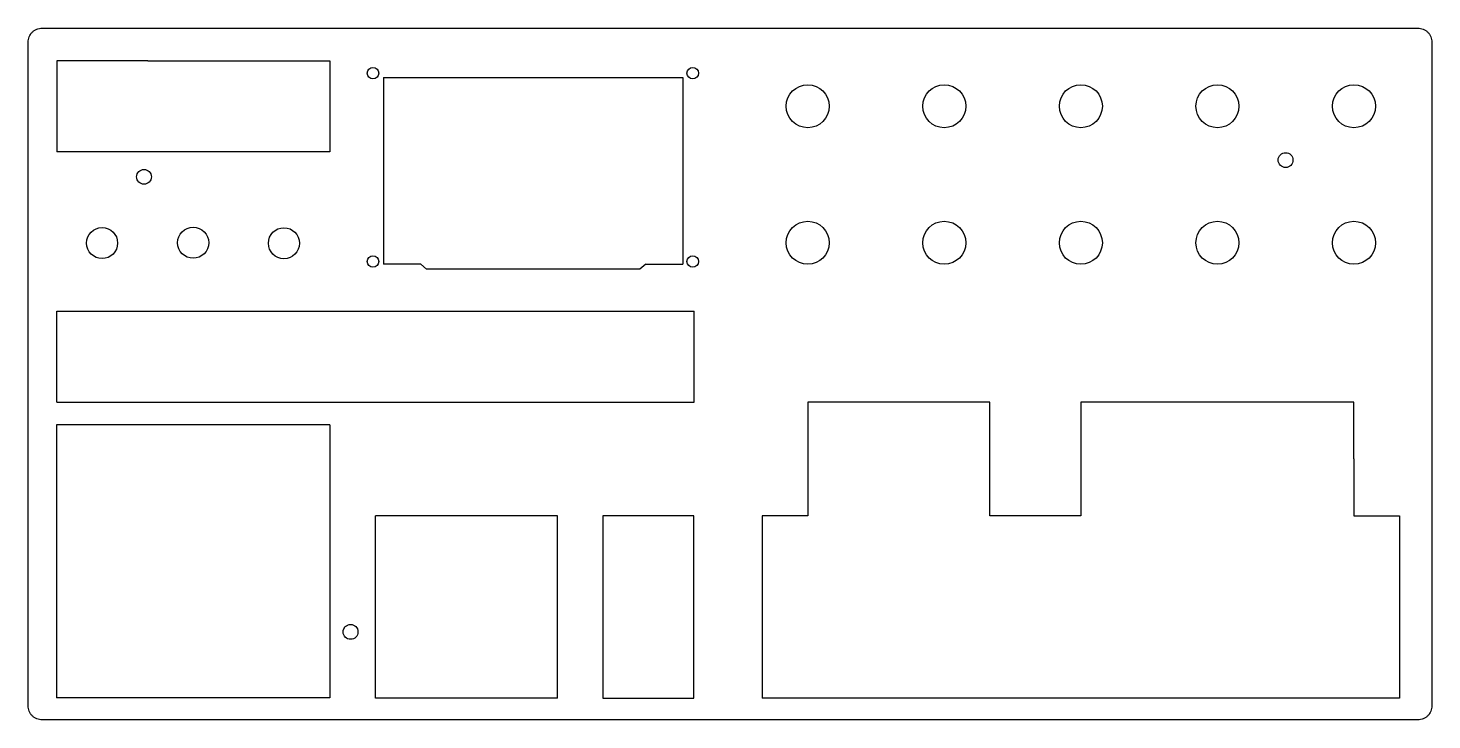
# Model space of a CAD drawing. Extents: x -147 to 147, y -72 to 72.
import ezdxf

# ---------------------------------------------------------------- set-up
doc = ezdxf.new("R2010")
doc.units = 0
doc.layers.add('MODELSKETCH_VISIBLE', color=7, linetype='CONTINUOUS')

msp = doc.modelspace()

# ---------------------------------------------------------------- linework, layer by layer
at = {"layer": 'MODELSKETCH_VISIBLE'}
for p, q in [((-143.94, 72.37), (143.94, 72.37)), ((-146.87, -69.44), (-146.87, 69.44)), ((146.87, 69.44), (146.87, -69.44)), ((-140.88, 65.54), (-140.88, 46.49)), ((-121.83, 65.54), (-140.88, 65.54)), ((-121.83, 65.54), (-83.73, 65.54)), ((-83.73, 65.54), (-83.73, 46.49)), ((-72.49, 62.06), (-72.49, 22.96)), ((-72.49, 62.06), (-9.84, 62.06)), ((-9.84, 62.06), (-9.84, 22.96)), ((-121.83, 46.49), (-140.88, 46.49)), ((-83.73, 46.49), (-121.83, 46.49)), ((-64.69, 22.96), (-72.49, 22.96)), ((-63.49, 21.96), (-64.69, 22.96)), ((-18.84, 21.96), (-63.49, 21.96)), ((-17.64, 22.96), (-18.84, 21.96)), ((-17.64, 22.96), (-9.84, 22.96)), ((-140.88, -5.9), (-140.88, 13.15)), ((-140.88, 13.15), (-7.53, 13.15)), ((-7.53, -5.9), (-7.53, 13.15)), ((16.26, -5.87), (16.26, -29.69)), ((54.36, -5.87), (16.26, -5.87)), ((54.36, -29.69), (54.36, -5.87)), ((130.56, -5.87), (73.41, -5.87)), ((73.41, -5.87), (73.41, -29.69)), ((130.56, -17.78), (130.56, -5.87)), ((-140.88, -5.9), (-7.53, -5.9)), ((-140.9, -10.61), (-140.9, -67.76)), ((-83.75, -10.61), (-140.9, -10.61)), ((-83.75, -10.61), (-83.75, -67.76)), ((130.56, -17.78), (130.56, -29.69)), ((-36.1, -29.69), (-74.2, -29.69)), ((-74.2, -67.79), (-74.2, -29.69)), ((-36.1, -67.79), (-36.1, -29.69)), ((-7.58, -29.69), (-26.62, -29.69)), ((-26.62, -29.69), (-26.62, -67.79)), ((-7.58, -67.79), (-7.58, -29.69)), ((16.26, -29.69), (6.74, -29.69)), ((6.74, -29.69), (6.74, -67.79)), ((73.41, -29.69), (54.36, -29.69)), ((130.56, -29.69), (140.09, -29.69)), ((140.09, -29.69), (140.09, -67.79)), ((-83.75, -67.76), (-140.9, -67.76)), ((-36.1, -67.79), (-74.2, -67.79)), ((-26.62, -67.79), (-7.58, -67.79)), ((140.09, -67.79), (6.74, -67.79)), ((143.94, -72.37), (-143.94, -72.37))]:
    msp.add_line(p, q, dxfattribs=at)
for centre, radius in [((-74.7, 62.95), 1.2), ((-7.8, 62.95), 1.2), ((16.26, 56.03), 4.5), ((44.84, 56.03), 4.5), ((73.41, 56.03), 4.5), ((101.99, 56.03), 4.5), ((130.56, 56.03), 4.5), ((116.25, 44.75), 1.55), ((-122.6, 41.25), 1.55), ((-131.38, 27.4), 3.25), ((-112.33, 27.46), 3.25), ((-93.33, 27.36), 3.25), ((16.26, 27.45), 4.5), ((44.84, 27.45), 4.5), ((73.41, 27.45), 4.5), ((101.99, 27.45), 4.5), ((130.56, 27.45), 4.5), ((-74.7, 23.55), 1.2), ((-7.8, 23.55), 1.2), ((-79.4, -53.95), 1.55)]:
    msp.add_circle(centre, radius, dxfattribs=at)
for points, knots in [([(-146.87, 69.44), (-146.87, 69.63), (-146.83, 70.01), (-146.66, 70.57), (-146.39, 71.07), (-146.02, 71.52), (-145.65, 71.83), (-145.32, 72.03), (-144.98, 72.19), (-144.52, 72.33), (-144.13, 72.37), (-143.94, 72.37)], [0, 0, 0, 0, 0.000591074, 0.001182148, 0.001773222, 0.002364296, 0.00295537, 0.003250907, 0.003546444, 0.004137518, 0.004728592, 0.004728592, 0.004728592, 0.004728592]), ([(143.94, 72.37), (144.13, 72.37), (144.51, 72.33), (145.07, 72.16), (145.57, 71.89), (146.02, 71.52), (146.33, 71.15), (146.53, 70.82), (146.69, 70.48), (146.83, 70.02), (146.87, 69.63), (146.87, 69.44)], [0, 0, 0, 0, 0.000591074, 0.001182148, 0.001773223, 0.002364297, 0.002955371, 0.003250908, 0.003546445, 0.004137519, 0.004728593, 0.004728593, 0.004728593, 0.004728593]), ([(-143.94, -72.37), (-144.13, -72.37), (-144.51, -72.33), (-145.07, -72.16), (-145.57, -71.89), (-146.02, -71.52), (-146.33, -71.15), (-146.53, -70.82), (-146.69, -70.48), (-146.83, -70.02), (-146.87, -69.63), (-146.87, -69.44)], [0, 0, 0, 0, 0.000591074, 0.001182148, 0.001773223, 0.002364297, 0.002955371, 0.003250908, 0.003546445, 0.004137519, 0.004728593, 0.004728593, 0.004728593, 0.004728593]), ([(146.87, -69.44), (146.87, -69.63), (146.83, -70.01), (146.66, -70.57), (146.39, -71.07), (146.02, -71.52), (145.65, -71.83), (145.32, -72.03), (144.98, -72.19), (144.52, -72.33), (144.13, -72.37), (143.94, -72.37)], [0, 0, 0, 0, 0.000591074, 0.001182148, 0.001773222, 0.002364296, 0.00295537, 0.003250907, 0.003546444, 0.004137518, 0.004728592, 0.004728592, 0.004728592, 0.004728592])]:
    msp.add_open_spline(points, degree=3, knots=knots, dxfattribs=at)

doc.saveas('drawing.dxf')
